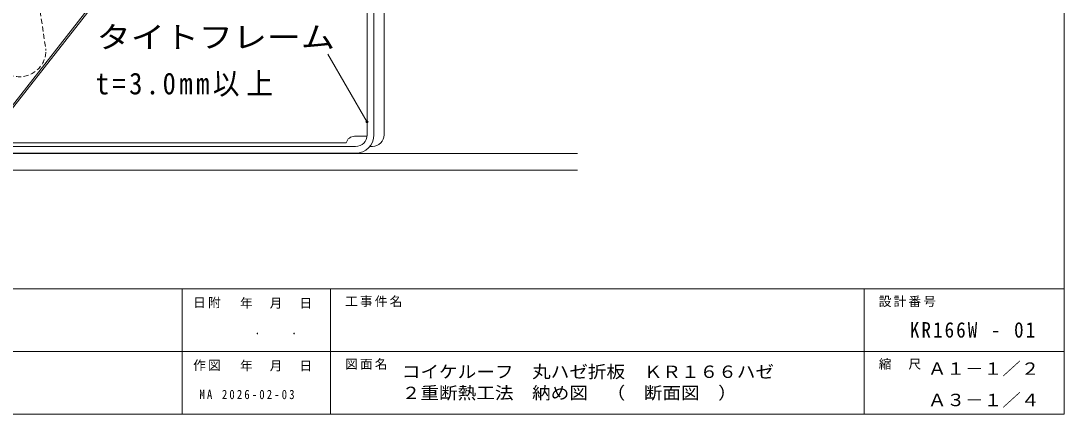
# Model space of a CAD drawing. Units: millimetres, scale not verified. Extents: x -1135 to 2170, y -967 to 2693.
# Drawn here: x -50.7 to 442.6, y -967.4 to -781.5 of the extents above; entities that cross this region are included whole.
import ezdxf
from ezdxf.enums import TextEntityAlignment as Align

# ---------------------------------------------------------------- set-up
doc = ezdxf.new("R2010")
doc.units = ezdxf.units.MM
doc.header["$LTSCALE"] = 2
doc.header["$PDMODE"] = 32
doc.header["$PDSIZE"] = 1
doc.linetypes.add('DASHED1', pattern=[1.8, 1.2, -0.6])
doc.layers.add('0-1_01', color=3, linetype='Continuous', lineweight=18)
doc.styles.add('ＭＳ ゴシック', font='')
doc.styles.get('ＭＳ ゴシック').set_extended_font_data('MS Gothic')

msp = doc.modelspace()

# ---------------------------------------------------------------- linework, layer by layer
at = {"layer": '0-1_01', "color": 2}
for p, q in [((442.646, -967.366), (442.646, 152.641)), ((442.646, -908.106), (-1134.243, -908.106)), ((25.544, -908.106), (25.544, -967.366)), ((95.762, -908.106), (95.762, -967.366)), ((348.122, -967.366), (348.122, -908.106)), ((-819.24, -937.736), (442.646, -937.736)), ((-1134.243, -967.366), (442.646, -967.366))]:
    msp.add_line(p, q, dxfattribs=at)
at = {"layer": '0-1_01'}
for p, q in [((-56.36, -823.732), (72.162, -659.288)), ((-55.73, -824.224), (72.792, -659.781)), ((-487.606, -844.092), (212.499, -844.092)), ((-487.606, -852.092), (212.499, -852.092))]:
    msp.add_line(p, q, dxfattribs=at)
at = {"layer": '0-1_01', "color": 7}
for p, q in [((113.049, -660.454), (113.049, -835.37)), ((116.249, -835.37), (116.249, -663.756)), ((121.049, -835.311), (121.049, -689.012)), ((113.017, -829.29), (94.466, -797.16)), ((107.034, -836.011), (113.01, -836.011)), ((-225.546, -840.87), (107.549, -840.87)), ((-221.566, -839.07), (103.186, -839.07)), ((115.549, -840.811), (114.375, -840.811)), ((107.549, -844.07), (-227.231, -844.07))]:
    msp.add_line(p, q, dxfattribs=at)
at = {"layer": '0-1_01', "color": 4, "linetype": 'DASHED1', "lineweight": 9}
msp.add_line((-50.052, -719.961), (-38.85, -795.404), dxfattribs=at)
msp.add_arc((-51.351, -795.404), 12.5, 180, 0, dxfattribs=at)
at = {"layer": '0-1_01', "color": 7}
for centre, radius, start, end in [((107.071, -840.025), 4, 89.17268, 166.18178), ((107.549, -835.37), 8.7, 270, 0), ((107.549, -835.37), 5.5, 270, 0), ((115.549, -835.311), 5.5, 270, 0)]:
    msp.add_arc(centre, radius, start, end, dxfattribs=at)
at = {"layer": '0-1_01'}
msp.add_point((112.947, -829.168), dxfattribs=at)

# ---------------------------------------------------------------- texts
at = {"layer": '0-1_01', "color": 2, "style": 'ＭＳ ゴシック', "width": 1.15}
msp.add_text('タイトフレーム', height=10.26, dxfattribs=at).set_placement((-14.848, -797.374), align=Align.BOTTOM_LEFT)
at = {"layer": '0-1_01', "style": 'ＭＳ ゴシック', "width": 1.1}
for s, p in [('Ａ１－１／２\u3000', (378.199, -950.551)), ('コイケルーフ\u3000丸ハゼ折板\u3000ＫＲ１６６ハゼ', (129.445, -952.021)), ('２重断熱工法\u3000納め図\u3000（\u3000断面図\u3000）', (129.445, -962.021)), ('Ａ３－１／４\u3000', (378.199, -965.366))]:
    msp.add_text(s, height=5.865, dxfattribs=at).set_placement(p, align=Align.BOTTOM_LEFT)
at = {"layer": '0-1_01', "color": 2, "attachment_point": 7, "style": 'ＭＳ ゴシック'}
for s, insert, char_height in [('\\T1.26;\\W0.9;t=3.0mm以上', (-15.348, -817.374), 10.26), ('\\T1.22;\\W0.9;KR166W\\~-\\~01', (369.694, -931.311), 7.331)]:
    msp.add_mtext(s, dxfattribs=dict(at, insert=insert, char_height=char_height))
at = {"layer": '0-1_01', "color": 7, "char_height": 4.399, "attachment_point": 7, "style": 'ＭＳ ゴシック'}
for s, insert in [('\\T1.17;日附', (30.791, -917.291)), ('\\T1.17;年\u3000月\u3000日', (52.927, -917.543)), ('\\T1.17;工事件名', (102.617, -916.76)), ('\\T1.17;設計番号', (354.961, -916.76)), ('\\T1.22;\\W0.95;.\u3000\u3000.\u3000', (59.699, -929.666)), ('\\T1.17;作図', (30.791, -946.921)), ('\\T1.17;年\u3000月\u3000日', (52.927, -947.172)), ('\\T1.17;図面名', (102.617, -946.39)), ('\\T1.17;縮\u3000尺', (354.961, -946.39)), ('\\T1.39;\\W0.85;MA\\~2026-02-03', (33.732, -960.332))]:
    msp.add_mtext(s, dxfattribs=dict(at, insert=insert))

doc.saveas('drawing.dxf')
